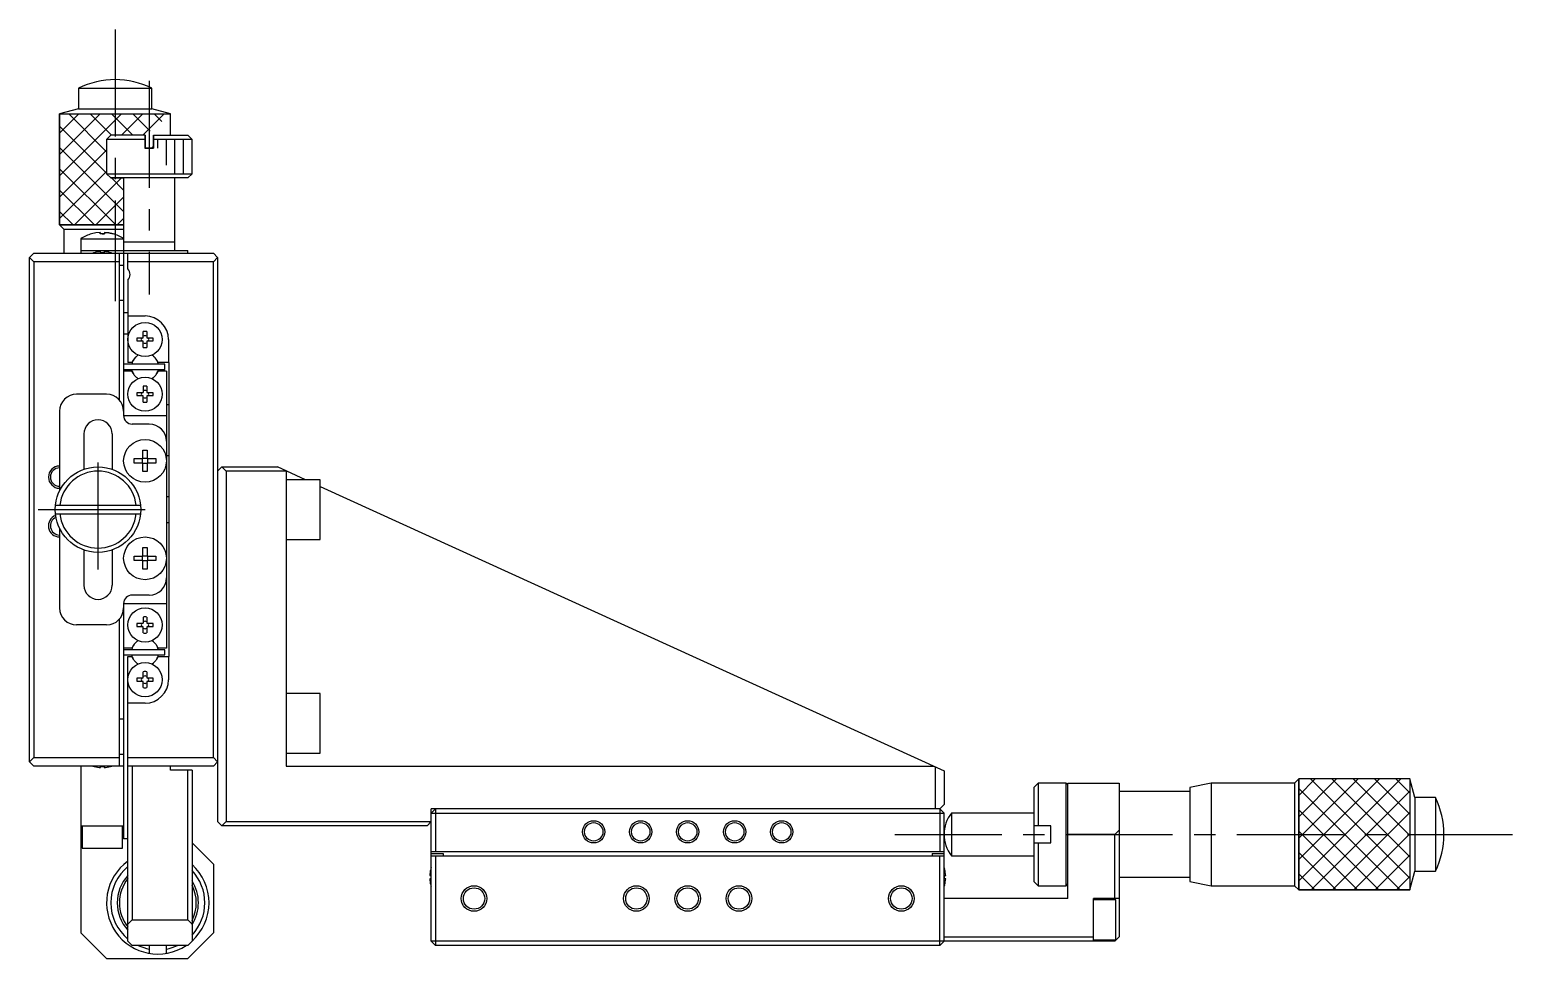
# Model space of a CAD drawing. Extents: x -406 to 351, y 22 to 590.
# Drawn here: x -317 to -143.5, y 279.7 to 388.3 of the extents above; entities that cross this region are included whole.
import ezdxf

# ---------------------------------------------------------------- set-up
doc = ezdxf.new("R2010")
doc.units = 0
doc.header["$LTSCALE"] = 10
doc.linetypes.add('CENTER', pattern=[2, 1.25, -0.25, 0.25, -0.25])
doc.linetypes.add('DASHED', pattern=[3.5, 2, -1.5])
doc.layers.get('0').update_dxf_attribs({"linetype": 'CONTINUOUS'})
doc.layers.add('CENTER', color=1, linetype='CENTER')

msp = doc.modelspace()

# ---------------------------------------------------------------- linework, layer by layer
at = {"color": 7, "linetype": 'CONTINUOUS'}
for p, q in [((-311.254067, 381.492183), (-302.654067, 381.492183)), ((-311.254067, 381.492183), (-311.254067, 379.081672)), ((-302.654067, 379.081672), (-302.654067, 381.492183)), ((-311.254067, 379.081672), (-313.454066, 378.492184)), ((-313.454066, 378.492184), (-300.454068, 378.492184)), ((-313.454066, 378.492184), (-313.454066, 365.492183)), ((-311.254067, 379.081672), (-302.654067, 379.081672)), ((-300.454068, 378.492184), (-302.654067, 379.081672)), ((-300.454068, 375.992177), (-300.454068, 378.492184)), ((-307.454067, 375.992177), (-307.954067, 375.492177)), ((-303.44973, 375.492177), (-307.954067, 375.492177)), ((-307.954067, 375.492177), (-307.954067, 371.492177)), ((-303.450169, 375.992177), (-307.454067, 375.992177)), ((-303.450169, 375.992177), (-303.448852, 374.492178)), ((-302.457965, 375.992177), (-302.459279, 374.492178)), ((-302.457965, 375.992177), (-298.454067, 375.992177)), ((-302.448855, 374.492178), (-302.450169, 375.992177)), ((-297.954067, 375.492177), (-302.449731, 375.492177)), ((-297.954067, 375.492177), (-298.454067, 375.992177)), ((-297.954067, 371.492177), (-297.954067, 375.492177)), ((-303.458403, 374.492177), (-302.449731, 374.492177)), ((-307.954067, 371.492177), (-307.454067, 370.992177)), ((-307.954067, 371.492177), (-297.954067, 371.492177)), ((-298.454067, 370.992177), (-297.954067, 371.492177)), ((-298.454067, 370.992177), (-307.454067, 370.992177)), ((-305.954067, 370.992177), (-305.954067, 343.192177)), ((-299.954067, 362.492177), (-299.954067, 370.992177)), ((-313.454066, 365.492183), (-305.954067, 365.492183)), ((-313.454066, 365.492183), (-312.954063, 364.992181)), ((-312.954063, 364.992181), (-305.954067, 364.992181)), ((-312.954063, 364.992181), (-312.954063, 362.192177)), ((-309.716023, 364.461606), (-309.710956, 364.454758)), ((-309.714304, 364.454758), (-309.716023, 364.461606)), ((-309.219895, 364.56919), (-309.714304, 364.454758)), ((-308.715735, 364.62713), (-309.219895, 364.56919)), ((-308.722165, 364.454758), (-308.718981, 364.56919)), ((-308.202175, 364.454758), (-308.722165, 364.454758)), ((-308.718981, 364.56919), (-308.715735, 364.62713)), ((-308.715735, 364.62713), (-308.715735, 364.455093)), ((-308.712387, 364.62713), (-308.712387, 364.455264)), ((-308.712387, 364.62713), (-308.709142, 364.56919)), ((-308.709142, 364.56919), (-308.705958, 364.454758)), ((-308.454067, 364.461606), (-308.185969, 364.454758)), ((-308.198992, 364.56919), (-308.202175, 364.454758)), ((-308.195746, 364.62713), (-308.198992, 364.56919)), ((-307.691586, 364.56919), (-308.195746, 364.62713)), ((-308.192398, 364.62713), (-308.192398, 364.626934)), ((-308.192398, 364.62713), (-307.688238, 364.56919)), ((-307.197177, 364.454758), (-307.691586, 364.56919)), ((-307.688238, 364.56919), (-307.193829, 364.454758)), ((-307.192111, 364.461606), (-307.197177, 364.454758)), ((-310.954067, 363.883834), (-305.954067, 363.883834)), ((-310.954067, 363.883834), (-310.954067, 362.192177)), ((-299.954067, 363.492177), (-305.954067, 363.492177)), ((-316.954067, 361.692177), (-316.454067, 362.192177)), ((-316.454067, 361.192177), (-316.954067, 361.692177)), ((-316.954067, 302.692177), (-316.954067, 361.692177)), ((-316.454067, 362.192177), (-295.454067, 362.192177)), ((-306.454067, 361.192177), (-316.454067, 361.192177)), ((-316.454067, 361.192177), (-316.454067, 303.192177)), ((-310.954067, 362.492177), (-298.454067, 362.492177)), ((-309.382776, 362.247909), (-309.404067, 362.247909)), ((-308.654067, 362.247909), (-308.654067, 362.379653)), ((-308.254067, 362.247909), (-308.654067, 362.247909)), ((-308.254067, 362.379653), (-308.254067, 362.247909)), ((-307.504067, 362.247909), (-307.525358, 362.247909)), ((-306.454067, 345.015053), (-306.454067, 362.192177)), ((-305.454067, 360.353615), (-305.454067, 362.192177)), ((-295.454067, 361.192177), (-305.454067, 361.192177)), ((-298.454067, 362.192177), (-298.454067, 362.492177)), ((-295.454067, 362.192177), (-294.954067, 361.692177)), ((-294.954067, 361.692177), (-295.454067, 361.192177)), ((-295.454067, 303.192177), (-295.454067, 361.192177)), ((-294.954067, 361.692177), (-294.954067, 295.692177)), ((-306.454067, 360.792177), (-305.954067, 360.792177)), ((-305.454067, 359.030739), (-305.454067, 349.392177)), ((-306.454067, 356.692177), (-305.954067, 356.692177)), ((-305.954067, 355.242176), (-305.454067, 355.242176)), ((-305.454067, 354.842177), (-303.454067, 354.842177)), ((-305.954067, 352.742177), (-305.454067, 352.742177)), ((-304.382776, 352.292177), (-303.654067, 352.292177)), ((-303.654067, 352.292177), (-303.654067, 353.020886)), ((-303.254067, 353.020886), (-303.254067, 352.292177)), ((-303.254067, 352.292177), (-302.525358, 352.292177)), ((-303.654067, 351.892177), (-304.382776, 351.892177)), ((-303.654067, 351.163468), (-303.654067, 351.892177)), ((-303.254067, 351.892177), (-303.254067, 351.163468)), ((-302.525358, 351.892177), (-303.254067, 351.892177)), ((-300.704067, 352.092177), (-300.704067, 349.392177)), ((-301.154067, 349.192177), (-305.954067, 349.192177)), ((-304.998479, 349.392177), (-305.454067, 349.392177)), ((-304.828882, 349.685927), (-304.998479, 349.392177)), ((-301.909655, 349.392177), (-302.079251, 349.685927)), ((-301.954067, 349.411944), (-301.954067, 349.469101)), ((-300.654067, 349.392177), (-301.909655, 349.392177)), ((-301.154067, 348.592177), (-301.154067, 349.192177)), ((-300.654067, 349.392177), (-300.654067, 314.992177)), ((-305.954067, 348.592177), (-301.154067, 348.592177)), ((-304.998479, 348.392177), (-305.954067, 348.392177)), ((-304.828882, 348.098427), (-304.998479, 348.392177)), ((-301.909655, 348.392177), (-302.079251, 348.098427)), ((-301.954067, 348.315253), (-301.954067, 348.372413)), ((-300.954067, 348.392177), (-301.909655, 348.392177)), ((-300.954067, 348.392177), (-300.954067, 315.992177)), ((-307.954067, 345.692177), (-311.454067, 345.692177)), ((-304.382776, 345.892177), (-303.654067, 345.892177)), ((-303.654067, 345.492177), (-304.382776, 345.492177)), ((-303.654067, 346.620886), (-303.654067, 345.892177)), ((-303.654067, 344.763468), (-303.654067, 345.492177)), ((-303.254067, 346.620886), (-303.254067, 345.892177)), ((-303.254067, 345.892177), (-302.525358, 345.892177)), ((-303.254067, 345.492177), (-303.254067, 344.763468)), ((-302.525358, 345.492177), (-303.254067, 345.492177)), ((-313.454067, 343.692177), (-313.454067, 334.371627)), ((-300.954067, 344.492177), (-300.654067, 344.492177)), ((-305.954067, 343.192177), (-300.954067, 343.192177)), ((-302.954067, 342.192177), (-304.954067, 342.192177)), ((-310.604067, 341.042177), (-310.604067, 336.912082)), ((-307.304067, 341.042177), (-307.304067, 336.912082)), ((-303.714067, 339.150767), (-303.194067, 339.150767)), ((-303.714067, 338.152177), (-303.714067, 339.150767)), ((-303.194067, 339.150767), (-303.194067, 338.152177)), ((-300.654067, 338.492177), (-300.954067, 338.492177)), ((-304.712656, 337.632177), (-304.712656, 338.152177)), ((-304.712656, 338.152177), (-303.714067, 338.152177)), ((-303.714067, 337.632177), (-304.712656, 337.632177)), ((-303.755442, 337.632177), (-303.755442, 338.152177)), ((-303.714067, 338.193552), (-303.194067, 338.193552)), ((-303.714067, 336.633588), (-303.714067, 337.632177)), ((-303.194067, 337.590802), (-303.714067, 337.590802)), ((-303.194067, 336.633588), (-303.714067, 336.633588)), ((-303.194067, 338.152177), (-302.195477, 338.152177)), ((-302.195477, 337.632177), (-303.194067, 337.632177)), ((-303.194067, 337.632177), (-303.194067, 336.633588)), ((-303.152692, 338.152177), (-303.152692, 337.632177)), ((-302.195477, 338.152177), (-302.195477, 337.632177)), ((-294.454067, 337.192177), (-294.954067, 336.692177)), ((-293.954067, 336.692177), (-294.454067, 337.192177)), ((-294.454067, 337.192177), (-287.954067, 337.192177)), ((-293.954067, 336.692177), (-293.954067, 295.692177)), ((-286.954067, 336.692177), (-293.954067, 336.692177)), ((-284.662617, 335.692177), (-287.954067, 337.192177)), ((-286.954067, 336.736451), (-286.954067, 302.192177)), ((-282.954067, 335.692177), (-286.954067, 335.692177)), ((-282.954067, 328.692177), (-282.954067, 335.692177)), ((-282.954067, 334.913546), (-209.954067, 301.645529)), ((-300.654067, 333.692177), (-300.954067, 333.692177)), ((-313.929004, 332.692177), (-303.97913, 332.692177)), ((-313.929004, 331.692177), (-303.97913, 331.692177)), ((-313.454067, 330.012728), (-313.454067, 320.692177)), ((-300.954067, 330.692177), (-300.654067, 330.692177)), ((-286.954067, 328.692177), (-282.954067, 328.692177)), ((-310.604067, 327.472272), (-310.604067, 323.342177)), ((-307.304067, 327.472272), (-307.304067, 323.342177)), ((-304.712656, 326.232177), (-304.712656, 326.752177)), ((-304.712656, 326.752177), (-303.714067, 326.752177)), ((-303.714067, 326.232177), (-304.712656, 326.232177)), ((-303.755442, 326.232177), (-303.755442, 326.752177)), ((-303.714067, 327.750767), (-303.194067, 327.750767)), ((-303.714067, 326.752177), (-303.714067, 327.750767)), ((-303.714067, 326.793552), (-303.194067, 326.793552)), ((-303.714067, 325.233588), (-303.714067, 326.232177)), ((-303.194067, 326.190802), (-303.714067, 326.190802)), ((-303.194067, 327.750767), (-303.194067, 326.752177)), ((-303.194067, 326.752177), (-302.195477, 326.752177)), ((-302.195477, 326.232177), (-303.194067, 326.232177)), ((-303.194067, 326.232177), (-303.194067, 325.233588)), ((-303.152692, 326.752177), (-303.152692, 326.232177)), ((-302.195477, 326.752177), (-302.195477, 326.232177)), ((-303.194067, 325.233588), (-303.714067, 325.233588)), ((-305.954067, 321.192177), (-300.954067, 321.192177)), ((-305.954067, 321.192177), (-305.954067, 293.692177)), ((-302.954067, 322.192177), (-304.954067, 322.192177)), ((-306.454067, 302.192177), (-306.454067, 319.369301)), ((-303.654067, 319.620886), (-303.654067, 318.892177)), ((-303.254067, 319.620886), (-303.254067, 318.892177)), ((-307.954067, 318.692177), (-311.454067, 318.692177)), ((-304.382776, 318.892177), (-303.654067, 318.892177)), ((-303.654067, 318.492177), (-304.382776, 318.492177)), ((-303.654067, 317.763468), (-303.654067, 318.492177)), ((-303.254067, 318.892177), (-302.525358, 318.892177)), ((-303.254067, 318.492177), (-303.254067, 317.763468)), ((-302.525358, 318.492177), (-303.254067, 318.492177)), ((-304.998479, 315.992177), (-305.954067, 315.992177)), ((-301.154067, 315.792177), (-305.954067, 315.792177)), ((-304.828882, 316.285927), (-304.998479, 315.992177)), ((-301.909655, 315.992177), (-302.079251, 316.285927)), ((-300.954067, 315.992177), (-301.909655, 315.992177)), ((-301.154067, 315.192177), (-301.154067, 315.792177)), ((-305.954067, 315.192177), (-301.154067, 315.192177)), ((-305.454067, 314.992177), (-304.998479, 314.992177)), ((-305.454067, 281.692177), (-305.454067, 314.992177)), ((-304.828882, 314.698427), (-304.998479, 314.992177)), ((-301.909655, 314.992177), (-302.079251, 314.698427)), ((-301.909655, 314.992177), (-300.654067, 314.992177)), ((-300.704067, 314.992177), (-300.704067, 312.292177)), ((-304.382776, 312.492177), (-303.654067, 312.492177)), ((-303.654067, 312.492177), (-303.654067, 313.220886)), ((-303.254067, 313.220886), (-303.254067, 312.492177)), ((-303.254067, 312.492177), (-302.525358, 312.492177)), ((-303.654067, 312.092177), (-304.382776, 312.092177)), ((-303.654067, 311.363468), (-303.654067, 312.092177)), ((-303.254067, 312.092177), (-303.254067, 311.363468)), ((-302.525358, 312.092177), (-303.254067, 312.092177)), ((-282.954067, 310.692177), (-286.954067, 310.692177)), ((-282.954067, 303.692177), (-282.954067, 310.692177)), ((-303.454067, 309.542177), (-305.454067, 309.542177)), ((-305.954067, 307.692177), (-306.454067, 307.692177)), ((-286.954067, 303.692177), (-282.954067, 303.692177)), ((-316.954067, 302.692177), (-316.454067, 303.192177)), ((-316.454067, 302.192177), (-316.954067, 302.692177)), ((-316.454067, 303.192177), (-306.454067, 303.192177)), ((-305.954067, 302.192177), (-316.454067, 302.192177)), ((-310.954067, 302.192177), (-310.954067, 282.692177)), ((-309.404067, 302.136445), (-309.382776, 302.136445)), ((-308.654067, 302.136445), (-308.254067, 302.136445)), ((-308.654067, 302.004702), (-308.654067, 302.136445)), ((-308.254067, 302.136445), (-308.254067, 302.004702)), ((-307.525358, 302.136445), (-307.504067, 302.136445)), ((-306.454067, 303.592177), (-305.954067, 303.592177)), ((-305.454067, 303.192177), (-295.454067, 303.192177)), ((-295.454067, 302.192177), (-305.454067, 302.192177)), ((-304.954067, 302.192177), (-304.954067, 284.192177)), ((-300.454067, 301.692177), (-300.454067, 302.192177)), ((-295.454067, 303.192177), (-294.954067, 302.692177)), ((-294.954067, 302.692177), (-295.454067, 302.192177)), ((-286.954067, 302.192177), (-211.153576, 302.192177)), ((-210.954067, 297.192177), (-210.954067, 302.101255)), ((-297.954067, 301.692177), (-300.454067, 301.692177)), ((-298.454067, 284.192177), (-298.454067, 301.692177)), ((-297.954067, 301.692177), (-297.954067, 281.692177)), ((-209.954067, 301.645529), (-209.954067, 297.692177)), ((-198.954067, 300.192177), (-199.454067, 299.692177)), ((-198.954067, 300.192177), (-198.954067, 295.192177)), ((-195.654067, 300.192177), (-198.954067, 300.192177)), ((-195.454067, 299.992177), (-195.654067, 300.192177)), ((-195.654067, 288.192177), (-195.654067, 300.192177)), ((-195.454067, 300.192177), (-189.454067, 300.192177)), ((-195.454067, 286.692177), (-195.454067, 300.192177)), ((-189.454067, 300.192177), (-189.454067, 282.192177)), ((-178.704068, 300.192173), (-181.204067, 299.692174)), ((-178.704068, 300.192173), (-178.704068, 288.192181)), ((-168.954063, 300.192173), (-178.704068, 300.192173)), ((-168.454061, 300.692176), (-168.954063, 300.192173)), ((-168.954063, 300.192173), (-168.954063, 288.192181)), ((-168.454061, 300.692176), (-168.454061, 287.692178)), ((-155.45406, 300.692176), (-168.454061, 300.692176)), ((-155.45406, 300.692176), (-155.45406, 287.692178)), ((-154.864572, 298.492177), (-155.45406, 300.692176)), ((-199.454067, 299.692177), (-199.454067, 288.692177)), ((-181.204067, 299.192177), (-189.454067, 299.192177)), ((-181.204067, 299.692174), (-181.204067, 288.69218)), ((-154.864572, 298.492177), (-154.864572, 289.892177)), ((-152.454061, 298.492177), (-154.864572, 298.492177)), ((-152.454061, 298.492177), (-152.454061, 289.892177)), ((-269.454067, 297.192177), (-269.954067, 296.692177)), ((-210.454067, 297.192177), (-269.954067, 297.192177)), ((-269.954067, 281.692177), (-269.954067, 297.192177)), ((-269.954067, 296.692177), (-209.954067, 296.692177)), ((-269.454067, 297.192177), (-269.454067, 292.192177)), ((-210.454067, 297.192177), (-209.954067, 297.692177)), ((-210.454067, 297.192177), (-209.954067, 296.692177)), ((-210.454067, 297.192177), (-210.454067, 292.192177)), ((-209.954067, 281.692177), (-209.954067, 296.692177)), ((-209.076558, 296.692173), (-209.076558, 291.692181)), ((-199.454067, 296.692173), (-209.076558, 296.692173)), ((-310.954067, 295.192177), (-305.954067, 295.192177)), ((-310.804067, 295.192177), (-310.804067, 292.592177)), ((-306.104067, 292.592177), (-306.104067, 295.192177)), ((-294.954067, 295.692177), (-294.454067, 295.192177)), ((-294.454067, 295.192177), (-293.954067, 295.692177)), ((-270.454067, 295.192177), (-294.454067, 295.192177)), ((-293.954067, 295.692177), (-269.954067, 295.692177)), ((-269.954067, 295.692177), (-270.454067, 295.192177)), ((-197.454067, 295.192177), (-199.454067, 295.192177)), ((-197.454067, 293.192177), (-197.454067, 295.192177)), ((-305.454067, 293.692177), (-305.954067, 293.692177)), ((-189.954067, 294.192177), (-195.454067, 294.192177)), ((-189.954067, 294.192177), (-189.454067, 294.692177)), ((-189.954067, 286.692177), (-189.954067, 294.192177)), ((-310.804067, 292.592177), (-306.104067, 292.592177)), ((-297.954067, 293.192177), (-295.454067, 290.692177)), ((-269.954067, 292.192177), (-209.954067, 292.192177)), ((-269.954067, 291.942177), (-268.554067, 291.942177)), ((-269.954067, 291.692177), (-209.954067, 291.692177)), ((-269.454067, 291.692177), (-269.454067, 281.192177)), ((-268.554067, 291.942177), (-268.554067, 291.692177)), ((-211.354067, 291.942177), (-209.954067, 291.942177)), ((-211.354067, 291.942177), (-211.354067, 291.692177)), ((-210.454067, 281.192177), (-210.454067, 291.692177)), ((-209.076558, 291.692181), (-199.454067, 291.692181)), ((-199.454067, 293.192177), (-197.454067, 293.192177)), ((-198.954067, 293.192177), (-198.954067, 288.192177)), ((-295.454067, 290.692177), (-295.454067, 282.692177)), ((-270.028211, 290.080793), (-270.023588, 290.078539)), ((-209.884545, 290.078539), (-209.879923, 290.080793)), ((-155.45406, 287.692178), (-154.864572, 289.892177)), ((-154.864572, 289.892177), (-152.454061, 289.892177)), ((-270.143926, 289.372177), (-270.023588, 289.372177)), ((-270.023588, 289.012177), (-270.143926, 289.012177)), ((-270.023588, 288.305816), (-270.028211, 288.303561)), ((-270.023588, 289.372177), (-270.023588, 289.012177)), ((-209.884545, 289.372177), (-209.764208, 289.372177)), ((-209.884545, 289.012177), (-209.884545, 289.372177)), ((-209.764208, 289.012177), (-209.884545, 289.012177)), ((-209.879923, 288.303561), (-209.884545, 288.305816)), ((-199.454067, 288.692177), (-198.954067, 288.192177)), ((-198.954067, 288.192177), (-195.654067, 288.192177)), ((-195.654067, 288.192177), (-195.454067, 288.392177)), ((-189.454067, 289.192177), (-181.204067, 289.192177)), ((-181.204067, 288.69218), (-178.704068, 288.192181)), ((-178.704068, 288.192181), (-168.954063, 288.192181)), ((-168.954063, 288.192181), (-168.454061, 287.692178)), ((-195.454067, 286.692177), (-209.954067, 286.692177)), ((-189.454067, 286.692177), (-192.454067, 286.692177)), ((-192.454067, 281.692177), (-192.454067, 286.692177)), ((-189.854067, 286.542177), (-192.454067, 286.542177)), ((-189.854067, 281.842177), (-189.854067, 286.542177)), ((-168.454061, 287.692178), (-155.45406, 287.692178)), ((-304.954067, 284.192177), (-305.454067, 283.692177)), ((-304.954067, 284.192177), (-298.454067, 284.192177)), ((-297.954067, 283.692177), (-298.454067, 284.192177)), ((-310.954067, 282.692177), (-307.954067, 279.692177)), ((-305.454067, 281.692177), (-304.954067, 281.192177)), ((-298.454067, 281.192177), (-304.954067, 281.192177)), ((-302.954067, 281.192177), (-302.954067, 280.276097)), ((-300.954067, 280.276097), (-300.954067, 281.192177)), ((-295.454067, 282.692177), (-298.454067, 279.692177)), ((-298.454067, 281.192177), (-297.954067, 281.692177)), ((-269.954067, 281.692177), (-269.454067, 281.192177)), ((-189.954067, 281.692177), (-269.954067, 281.692177)), ((-210.454067, 281.192177), (-269.454067, 281.192177)), ((-210.454067, 281.192177), (-209.954067, 281.692177)), ((-209.954067, 282.192177), (-192.454067, 282.192177)), ((-192.454067, 281.842177), (-189.854067, 281.842177)), ((-189.954067, 281.692177), (-189.454067, 282.192177)), ((-307.954067, 279.692177), (-298.454067, 279.692177))]:
    msp.add_line(p, q, dxfattribs=at)
at = {"color": 3, "linetype": 'CONTINUOUS'}
for p, q in [((-313.454066, 376.24969), (-311.211572, 378.492184)), ((-313.454066, 373.74969), (-308.711572, 378.492184)), ((-313.454066, 371.24969), (-306.211572, 378.492184)), ((-312.380301, 378.492184), (-307.954067, 374.06595)), ((-309.880301, 378.492184), (-307.380294, 375.992177)), ((-307.380301, 378.492184), (-304.880294, 375.992177)), ((-306.211579, 375.992177), (-303.711572, 378.492184)), ((-304.880301, 378.492184), (-302.866947, 376.478829)), ((-303.711579, 375.992177), (-301.211572, 378.492184)), ((-302.380301, 378.492184), (-301.504118, 377.616001)), ((-313.454066, 377.065949), (-307.954067, 371.56595)), ((-301.954067, 374.492177), (-301.954067, 375.492177)), ((-300.954067, 372.492177), (-300.954067, 375.492177)), ((-299.954067, 371.492177), (-299.954067, 375.492177)), ((-298.954067, 371.492177), (-298.954067, 375.492177)), ((-313.454066, 374.565949), (-305.954067, 367.06595)), ((-313.454066, 368.74969), (-307.954067, 374.249689)), ((-303.44973, 374.561613), (-303.380294, 374.492177)), ((-302.711579, 374.492177), (-302.559172, 374.644585)), ((-313.454066, 372.065949), (-306.8803, 365.492183)), ((-313.454066, 366.24969), (-307.954067, 371.749689)), ((-313.454066, 369.565949), (-309.3803, 365.492183)), ((-311.711573, 365.492183), (-306.211579, 370.992177)), ((-307.380294, 370.992177), (-305.954067, 369.56595)), ((-309.211573, 365.492183), (-305.954067, 368.749689)), ((-313.454066, 367.065949), (-311.8803, 365.492183)), ((-306.711573, 365.492183), (-305.954067, 366.249689)), ((-168.454061, 298.749695), (-166.51158, 300.692176)), ((-168.454061, 296.249695), (-164.01158, 300.692176)), ((-168.454061, 293.749695), (-161.51158, 300.692176)), ((-168.454061, 291.249695), (-159.01158, 300.692176)), ((-168.454061, 288.749695), (-156.51158, 300.692176)), ((-167.080293, 300.692176), (-155.45406, 289.065943)), ((-164.580293, 300.692176), (-155.45406, 291.565943)), ((-162.080293, 300.692176), (-155.45406, 294.065943)), ((-159.580293, 300.692176), (-155.45406, 296.565943)), ((-157.080293, 300.692176), (-155.45406, 299.065943)), ((-168.454061, 299.565944), (-156.580295, 287.692178)), ((-167.011578, 287.692178), (-155.45406, 299.249696)), ((-168.454061, 297.065944), (-159.080295, 287.692178)), ((-164.511578, 287.692178), (-155.45406, 296.749696)), ((-168.454061, 294.565944), (-161.580295, 287.692178)), ((-162.011578, 287.692178), (-155.45406, 294.249696)), ((-168.454061, 292.065944), (-164.080295, 287.692178)), ((-159.511578, 287.692178), (-155.45406, 291.749696)), ((-168.454061, 289.565944), (-166.580295, 287.692178)), ((-157.011578, 287.692178), (-155.45406, 289.249696))]:
    msp.add_line(p, q, dxfattribs=at)
at = {"color": 3, "linetype": 'DASHED'}
for p, q in [((-313.454066, 365.492183), (-313.454066, 378.492184)), ((-313.454066, 378.492184), (-300.454068, 378.492184)), ((-307.454067, 375.992177), (-307.954067, 375.492177)), ((-307.954067, 375.492177), (-307.954067, 371.492177)), ((-303.450169, 375.992177), (-307.454067, 375.992177)), ((-303.44973, 375.492177), (-303.450169, 375.992177)), ((-303.44973, 374.492177), (-303.44973, 375.492177)), ((-302.457965, 375.992177), (-298.454067, 375.992177)), ((-302.457965, 375.992177), (-298.454067, 375.992177)), ((-302.458403, 374.492177), (-303.44973, 374.492177)), ((-307.954067, 371.492177), (-307.454067, 370.992177)), ((-307.454067, 370.992177), (-305.954067, 370.992177)), ((-305.954067, 370.992177), (-305.954067, 365.492183)), ((-305.954067, 365.492183), (-313.454066, 365.492183)), ((-168.454061, 287.692178), (-168.454061, 300.692176)), ((-155.45406, 300.692176), (-155.45406, 287.692178)), ((-155.45406, 287.692178), (-168.454061, 287.692178))]:
    msp.add_line(p, q, dxfattribs=at)
at = {"color": 7, "linetype": 'CONTINUOUS'}
for centre, radius in [((-303.454067, 352.092177), 2), ((-303.454067, 345.692177), 2), ((-303.454067, 337.892177), 2.5), ((-308.954067, 332.192177), 5), ((-303.454067, 326.492177), 2.5), ((-303.454067, 318.692177), 2), ((-303.454067, 312.292177), 2), ((-250.954067, 294.492177), 1.075), ((-245.454067, 294.492177), 1.075), ((-239.954067, 294.492177), 1.075), ((-234.454067, 294.492177), 1.075), ((-228.954067, 294.492177), 1.075), ((-264.954067, 286.692177), 1.25), ((-245.954067, 286.692177), 1.25), ((-239.954067, 286.692177), 1.25), ((-233.954067, 286.692177), 1.25), ((-214.954067, 286.692177), 1.25)]:
    msp.add_circle(centre, radius, dxfattribs=at)
at = {"color": 3, "linetype": 'CONTINUOUS'}
for centre, radius in [((-250.954067, 294.492177), 1.3), ((-245.454067, 294.492177), 1.3), ((-239.954067, 294.492177), 1.3), ((-234.454067, 294.492177), 1.3), ((-228.954067, 294.492177), 1.3), ((-264.954067, 286.692177), 1.5), ((-245.954067, 286.692177), 1.5), ((-239.954067, 286.692177), 1.5), ((-233.954067, 286.692177), 1.5), ((-214.954067, 286.692177), 1.5)]:
    msp.add_circle(centre, radius, dxfattribs=at)
at = {"color": 7, "linetype": 'CONTINUOUS'}
for centre, radius, start, end in [((-306.954067, 372.747183), 9.745001, 63.816209, 116.183791), ((-308.454067, 360.142177), 4.5, 106.286146, 123.748989), ((-308.454067, 360.142177), 4.5, 56.251011, 73.713854), ((-308.454067, 359.192177), 3.2, 107.270005, 110.364135), ((-308.454067, 359.192177), 3.193744, 93.59035, 106.905258), ((-308.454067, 359.192177), 3.193744, 73.094742, 86.40965), ((-308.454067, 359.192177), 3.2, 69.635865, 72.729995), ((-306.204067, 359.692177), 1, 318.590378, 41.409622), ((-303.454067, 352.092177), 2.75, 0, 90), ((-303.454067, 352.092177), 0.95, 167.846803, 192.153197), ((-303.454067, 352.092177), 0.435085, 152.633517, 207.366483), ((-303.454067, 352.092177), 0.95, 77.846803, 102.153197), ((-303.454067, 352.092177), 0.435085, 62.633517, 117.366483), ((-303.454067, 352.092177), 0.435085, 332.633517, 27.366483), ((-303.454067, 352.092177), 0.95, 347.846803, 12.153197), ((-303.454067, 352.092177), 0.435085, 242.633517, 297.366483), ((-303.454067, 352.092177), 0.95, 257.846803, 282.153197), ((-303.454067, 348.892178), 1.5875, 135.000026, 169.106984), ((-303.454067, 348.892178), 1.5875, 120.433263, 135.000025), ((-303.339162, 348.777272), 1.75, 121.881533, 135), ((-303.454067, 348.892178), 1.5875, 10.893016, 59.566737), ((-303.568972, 348.777272), 1.75, 45, 58.118467), ((-303.454067, 348.892178), 1.5875, 190.89309, 210), ((-303.454067, 348.892177), 1.5875, 210, 225), ((-303.339162, 349.007082), 1.75, 225, 238.118467), ((-303.454067, 348.892178), 1.5875, 225.000026, 239.566818), ((-303.454067, 348.892178), 1.5875, 300.433182, 315.000249), ((-303.568972, 349.007082), 1.75, 301.881533, 315), ((-303.454067, 348.892177), 1.5875, 315, 330), ((-303.454067, 348.892178), 1.5875, 329.999969, 349.10691), ((-311.454067, 343.692177), 2, 90, 180), ((-307.954067, 343.692177), 2, 0, 90), ((-303.454067, 345.692177), 0.95, 167.846803, 192.153197), ((-303.454067, 345.692177), 0.435085, 152.633517, 207.366483), ((-303.454067, 345.692177), 0.95, 77.846803, 102.153197), ((-303.454067, 345.692177), 0.435085, 62.633517, 117.366483), ((-303.454067, 345.692177), 0.435085, 242.633517, 297.366483), ((-303.454067, 345.692177), 0.435085, 332.633517, 27.366483), ((-303.454067, 345.692177), 0.95, 347.846803, 12.153197), ((-303.454067, 345.692177), 0.95, 257.846803, 282.153197), ((-308.954067, 341.042177), 1.65, 0, 180), ((-304.954067, 343.192177), 1, 180, 270), ((-302.954067, 340.192177), 2, 0, 90), ((-313.454067, 335.992177), 1.075, 90, 270), ((-308.954067, 332.192177), 4.5, 6.37937, 173.62063), ((-308.954067, 332.192177), 4.5, 186.37937, 353.62063), ((-313.454067, 330.292177), 1.075, 112.805307, 270), ((-308.954067, 323.342177), 1.65, 180, 0), ((-302.954067, 324.192177), 2, 270, 0), ((-304.954067, 321.192177), 1, 90, 180), ((-311.454067, 320.692177), 2, 180, 270), ((-307.954067, 320.692177), 2, 270, 0), ((-303.454067, 318.692177), 0.95, 77.846803, 102.153197), ((-303.454067, 318.692177), 0.95, 167.846803, 192.153197), ((-303.454067, 318.692177), 0.435085, 152.633517, 207.366483), ((-303.454067, 318.692177), 0.435085, 62.633517, 117.366483), ((-303.454067, 318.692177), 0.435085, 242.633517, 297.366483), ((-303.454067, 318.692177), 0.95, 257.846803, 282.153197), ((-303.454067, 318.692177), 0.435085, 332.633517, 27.366483), ((-303.454067, 318.692177), 0.95, 347.846803, 12.153197), ((-303.454067, 315.492178), 1.5875, 135.000026, 169.106984), ((-303.339162, 315.377272), 1.75, 121.881532, 135), ((-303.454067, 315.492178), 1.5875, 120.433263, 134.999751), ((-303.454067, 315.492178), 1.5875, 10.893016, 59.566737), ((-303.568972, 315.377272), 1.75, 45, 58.118467), ((-303.454067, 315.492178), 1.5875, 190.89309, 210), ((-303.454067, 315.492177), 1.5875, 210, 225), ((-303.339162, 315.607082), 1.75, 225, 238.118467), ((-303.454067, 315.492178), 1.5875, 225.000026, 239.566818), ((-303.454067, 315.492178), 1.5875, 300.433182, 315.000249), ((-303.568972, 315.607082), 1.75, 301.881533, 315), ((-303.454067, 315.492177), 1.5875, 315, 330), ((-303.454067, 315.492178), 1.5875, 329.999969, 349.10691), ((-303.454067, 312.292177), 0.95, 167.846803, 192.153197), ((-303.454067, 312.292177), 0.435085, 152.633517, 207.366483), ((-303.454067, 312.292177), 0.95, 77.846803, 102.153197), ((-303.454067, 312.292177), 0.435085, 62.633517, 117.366483), ((-303.454067, 312.292177), 0.435085, 332.633517, 27.366483), ((-303.454067, 312.292177), 0.95, 347.846803, 12.153197), ((-303.454067, 312.292177), 0.435085, 242.633517, 297.366483), ((-303.454067, 312.292177), 0.95, 257.846803, 282.153197), ((-303.454067, 312.292177), 2.75, 270, 0), ((-308.454067, 305.192177), 3.2, 249.635865, 252.729995), ((-308.454067, 305.192177), 3.193744, 253.094742, 266.40965), ((-308.454067, 305.192177), 3.193744, 273.59035, 286.905258), ((-308.454067, 305.192177), 3.2, 287.270005, 290.364135), ((-161.199061, 294.192177), 9.745001, 333.816209, 26.183791), ((-205.954062, 294.192177), 3.999997, 141.317811, 218.682189), ((-301.954067, 286.192177), 6, 125.685335, 303.55731), ((-301.954067, 286.192177), 5.5, 129.521196, 230.478804), ((-301.954067, 286.192177), 6, 311.810315, 48.189685), ((-301.954067, 286.192177), 5.5, 316.658242, 43.341758), ((-266.954067, 289.192177), 3.194933, 163.893288, 176.770291), ((-266.954067, 289.192177), 3.2, 159.635865, 163.877467), ((-212.954067, 289.192177), 3.2, 16.122533, 20.364135), ((-212.954067, 289.192177), 3.194933, 3.229709, 16.106712), ((-301.954067, 286.192177), 4.75, 137.463102, 222.536898), ((-301.954067, 286.192177), 4.5, 141.057559, 218.942441), ((-301.954067, 286.192177), 4.75, 327.363103, 32.636897), ((-301.954067, 286.192177), 4.5, 332.733956, 27.266044), ((-266.954067, 289.192177), 3.194933, 183.229709, 196.106712), ((-266.954067, 289.192177), 3.2, 196.122533, 200.364135), ((-212.954067, 289.192177), 3.2, 339.635865, 343.877467), ((-212.954067, 289.192177), 3.194933, 343.893288, 356.770291), ((-301.954067, 286.192177), 5.5, 245.380023, 259.524318), ((-301.954067, 286.192177), 5.5, 280.475682, 294.619977)]:
    msp.add_arc(centre, radius, start, end, dxfattribs=at)
at = {"color": 3, "linetype": 'CONTINUOUS'}
for centre, radius, start, end in [((-313.454067, 335.992177), 1.3, 90, 270), ((-313.454067, 330.292177), 1.3, 110.40849, 270), ((-301.954067, 286.192177), 4.75, 137.463102, 222.536898), ((-301.954067, 286.192177), 4.5, 141.057559, 218.942441), ((-301.954067, 286.192177), 4.75, 327.363103, 32.636897)]:
    msp.add_arc(centre, radius, start, end, dxfattribs=at)
at = {"color": 9, "linetype": 'CONTINUOUS'}
msp.add_arc((-301.954067, 286.192177), 4.5, 332.733956, 27.266044, dxfattribs=at)
at = {"layer": 'CENTER', "color": 1, "linetype": 'CENTER'}
for p, q in [((-306.954067, 388.342181), (-306.954067, 356.592181)), ((-302.954067, 382.342181), (-302.954067, 357.342181)), ((-308.954067, 325.192177), (-308.954067, 339.192177)), ((-315.954067, 332.192177), (-301.954067, 332.192177)), ((-215.704063, 294.192177), (-143.454063, 294.192177))]:
    msp.add_line(p, q, dxfattribs=at)

doc.saveas('drawing.dxf')
